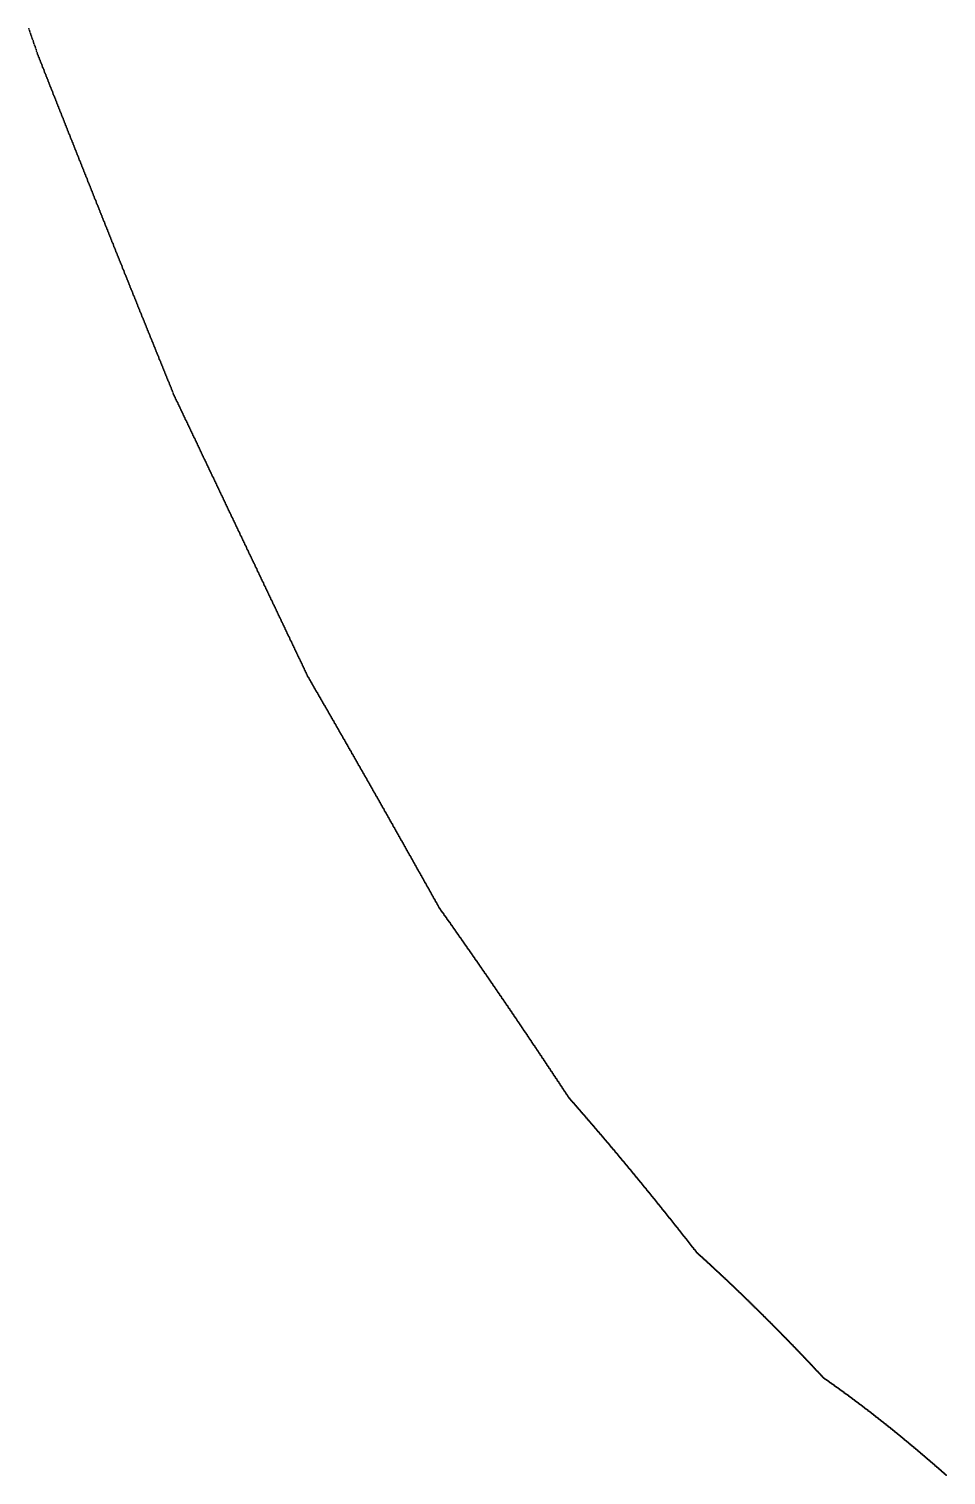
# Model space of a CAD drawing. Header units: metres. Extents: x 0 to 360, y 46 to 216.
# Drawn here: x 124.52 to 135, y 55.87 to 72.39 of the extents above; entities that cross this region are included whole.
import ezdxf

# ---------------------------------------------------------------- set-up
doc = ezdxf.new("R2010")
doc.units = ezdxf.units.M

msp = doc.modelspace()

# ---------------------------------------------------------------- linework, layer by layer
for p in [(124.522, 72.389), (124.528, 72.373), (124.534, 72.356), (124.539, 72.339), (124.545, 72.322), (124.551, 72.306), (124.557, 72.289), (124.563, 72.272), (124.569, 72.255), (124.574, 72.239), (124.58, 72.222), (124.586, 72.205), (124.592, 72.188), (124.598, 72.172), (124.604, 72.155), (124.609, 72.134), (124.615, 72.117), (124.621, 72.102), (124.627, 72.087), (124.633, 72.072), (124.638, 72.058), (124.644, 72.043), (124.65, 72.028), (124.656, 72.013), (124.662, 71.999), (124.668, 71.984), (124.673, 71.969), (124.679, 71.954), (124.685, 71.94), (124.691, 71.925), (124.697, 71.91), (124.702, 71.895), (124.708, 71.881), (124.714, 71.866), (124.72, 71.851), (124.726, 71.836), (124.732, 71.822), (124.737, 71.807), (124.743, 71.792), (124.749, 71.777), (124.755, 71.763), (124.761, 71.748), (124.766, 71.733), (124.772, 71.719), (124.778, 71.704), (124.784, 71.689), (124.79, 71.674), (124.796, 71.66), (124.801, 71.645), (124.807, 71.63), (124.813, 71.615), (124.819, 71.601), (124.825, 71.586), (124.831, 71.571), (124.836, 71.557), (124.842, 71.542), (124.848, 71.527), (124.854, 71.512), (124.86, 71.498), (124.865, 71.483), (124.871, 71.468), (124.877, 71.454), (124.883, 71.439), (124.889, 71.424), (124.895, 71.41), (124.9, 71.395), (124.906, 71.38), (124.912, 71.365), (124.918, 71.351), (124.924, 71.336), (124.929, 71.321), (124.935, 71.307), (124.941, 71.292), (124.947, 71.277), (124.953, 71.263), (124.959, 71.248), (124.964, 71.233), (124.97, 71.219), (124.976, 71.204), (124.982, 71.189), (124.988, 71.175), (124.994, 71.16), (124.999, 71.145), (125.005, 71.131), (125.011, 71.116), (125.017, 71.101), (125.023, 71.087), (125.028, 71.072), (125.034, 71.057), (125.04, 71.043), (125.046, 71.028), (125.052, 71.013), (125.058, 70.999), (125.063, 70.984), (125.069, 70.969), (125.075, 70.955), (125.081, 70.94), (125.087, 70.925), (125.092, 70.911), (125.098, 70.896), (125.104, 70.882), (125.11, 70.867), (125.116, 70.852), (125.122, 70.838), (125.127, 70.823), (125.133, 70.808), (125.139, 70.794), (125.145, 70.779), (125.151, 70.764), (125.157, 70.75), (125.162, 70.735), (125.168, 70.721), (125.174, 70.706), (125.18, 70.691), (125.186, 70.677), (125.191, 70.662), (125.197, 70.648), (125.203, 70.633), (125.209, 70.618), (125.215, 70.604), (125.221, 70.589), (125.226, 70.574), (125.232, 70.56), (125.238, 70.545), (125.244, 70.531), (125.25, 70.516), (125.255, 70.501), (125.261, 70.487), (125.267, 70.472), (125.273, 70.458), (125.279, 70.443), (125.285, 70.429), (125.29, 70.414), (125.296, 70.399), (125.302, 70.385), (125.308, 70.37), (125.314, 70.356), (125.32, 70.341), (125.325, 70.326), (125.331, 70.312), (125.337, 70.297), (125.343, 70.283), (125.349, 70.268), (125.354, 70.254), (125.36, 70.239), (125.366, 70.224), (125.372, 70.21), (125.378, 70.195), (125.384, 70.181), (125.389, 70.166), (125.395, 70.152), (125.401, 70.137), (125.407, 70.123), (125.413, 70.108), (125.419, 70.093), (125.424, 70.079), (125.43, 70.064), (125.436, 70.05), (125.442, 70.035), (125.448, 70.021), (125.453, 70.006), (125.459, 69.992), (125.465, 69.977), (125.471, 69.963), (125.477, 69.948), (125.483, 69.934), (125.488, 69.919), (125.494, 69.904), (125.5, 69.89), (125.506, 69.875), (125.512, 69.861), (125.517, 69.846), (125.523, 69.832), (125.529, 69.817), (125.535, 69.803), (125.541, 69.788), (125.547, 69.774), (125.552, 69.759), (125.558, 69.745), (125.564, 69.73), (125.57, 69.716), (125.576, 69.701), (125.582, 69.687), (125.587, 69.672), (125.593, 69.658), (125.599, 69.643), (125.605, 69.629), (125.611, 69.614), (125.616, 69.6), (125.622, 69.585), (125.628, 69.571), (125.634, 69.556), (125.64, 69.542), (125.646, 69.527), (125.651, 69.513), (125.657, 69.499), (125.663, 69.484), (125.669, 69.47), (125.675, 69.455), (125.681, 69.441), (125.686, 69.426), (125.692, 69.412), (125.698, 69.397), (125.704, 69.383), (125.71, 69.368), (125.715, 69.354), (125.721, 69.339), (125.727, 69.325), (125.733, 69.311), (125.739, 69.296), (125.745, 69.282), (125.75, 69.267), (125.756, 69.253), (125.762, 69.238), (125.768, 69.224), (125.774, 69.209), (125.78, 69.195), (125.785, 69.181), (125.791, 69.166), (125.797, 69.152), (125.803, 69.137), (125.809, 69.123), (125.814, 69.108), (125.82, 69.094), (125.826, 69.08), (125.832, 69.065), (125.838, 69.051), (125.844, 69.036), (125.849, 69.022), (125.855, 69.008), (125.861, 68.993), (125.867, 68.979), (125.873, 68.964), (125.878, 68.95), (125.884, 68.936), (125.89, 68.921), (125.896, 68.907), (125.902, 68.892), (125.908, 68.878), (125.913, 68.864), (125.919, 68.849), (125.925, 68.835), (125.931, 68.82), (125.937, 68.806), (125.943, 68.792), (125.948, 68.777), (125.954, 68.763), (125.96, 68.749), (125.966, 68.734), (125.972, 68.72), (125.977, 68.705), (125.983, 68.691), (125.989, 68.677), (125.995, 68.662), (126.001, 68.648), (126.007, 68.634), (126.012, 68.619), (126.018, 68.605), (126.024, 68.591), (126.03, 68.576), (126.036, 68.562), (126.042, 68.548), (126.047, 68.533), (126.053, 68.519), (126.059, 68.505), (126.065, 68.49), (126.071, 68.476), (126.076, 68.462), (126.082, 68.447), (126.088, 68.433), (126.094, 68.419), (126.1, 68.404), (126.106, 68.39), (126.111, 68.376), (126.117, 68.361), (126.123, 68.347), (126.129, 68.333), (126.135, 68.318), (126.141, 68.304), (126.146, 68.29), (126.152, 68.275), (126.158, 68.261), (126.164, 68.247), (126.17, 68.23), (126.175, 68.215), (126.181, 68.203), (126.187, 68.19), (126.193, 68.178), (126.199, 68.166), (126.205, 68.154), (126.21, 68.142), (126.216, 68.129), (126.222, 68.117), (126.228, 68.105), (126.234, 68.093), (126.24, 68.08), (126.245, 68.068), (126.251, 68.056), (126.257, 68.044), (126.263, 68.032), (126.269, 68.019), (126.274, 68.007), (126.28, 67.995), (126.286, 67.983), (126.292, 67.971), (126.298, 67.958), (126.304, 67.946), (126.309, 67.934), (126.315, 67.922), (126.321, 67.909), (126.327, 67.897), (126.333, 67.885), (126.339, 67.873), (126.344, 67.861), (126.35, 67.848), (126.356, 67.836), (126.362, 67.824), (126.368, 67.812), (126.373, 67.799), (126.379, 67.787), (126.385, 67.775), (126.391, 67.763), (126.397, 67.75), (126.403, 67.738), (126.408, 67.726), (126.414, 67.714), (126.42, 67.702), (126.426, 67.689), (126.432, 67.677), (126.438, 67.665), (126.443, 67.653), (126.449, 67.64), (126.455, 67.628), (126.461, 67.616), (126.467, 67.604), (126.472, 67.592), (126.478, 67.579), (126.484, 67.567), (126.49, 67.555), (126.496, 67.543), (126.502, 67.53), (126.507, 67.518), (126.513, 67.506), (126.519, 67.494), (126.525, 67.481), (126.531, 67.469), (126.537, 67.457), (126.542, 67.445), (126.548, 67.432), (126.554, 67.42), (126.56, 67.408), (126.566, 67.396), (126.571, 67.384), (126.577, 67.371), (126.583, 67.359), (126.589, 67.347), (126.595, 67.335), (126.601, 67.322), (126.606, 67.31), (126.612, 67.298), (126.618, 67.286), (126.624, 67.273), (126.63, 67.261), (126.636, 67.249), (126.641, 67.237), (126.647, 67.224), (126.653, 67.212), (126.659, 67.2), (126.665, 67.188), (126.67, 67.175), (126.676, 67.163), (126.682, 67.151), (126.688, 67.139), (126.694, 67.127), (126.7, 67.114), (126.705, 67.102), (126.711, 67.09), (126.717, 67.078), (126.723, 67.065), (126.729, 67.053), (126.735, 67.041), (126.74, 67.029), (126.746, 67.016), (126.752, 67.004), (126.758, 66.992), (126.764, 66.98), (126.77, 66.967), (126.775, 66.955), (126.781, 66.943), (126.787, 66.931), (126.793, 66.918), (126.799, 66.906), (126.804, 66.894), (126.81, 66.882), (126.816, 66.869), (126.822, 66.857), (126.828, 66.845), (126.834, 66.833), (126.839, 66.82), (126.845, 66.808), (126.851, 66.796), (126.857, 66.784), (126.863, 66.771), (126.869, 66.759), (126.874, 66.747), (126.88, 66.735), (126.886, 66.723), (126.892, 66.71), (126.898, 66.698), (126.903, 66.686), (126.909, 66.674), (126.915, 66.661), (126.921, 66.649), (126.927, 66.637), (126.933, 66.625), (126.938, 66.612), (126.944, 66.6), (126.95, 66.588), (126.956, 66.576), (126.962, 66.563), (126.968, 66.551), (126.973, 66.539), (126.979, 66.527), (126.985, 66.514), (126.991, 66.502), (126.997, 66.49), (127.003, 66.478), (127.008, 66.465), (127.014, 66.453), (127.02, 66.441), (127.026, 66.429), (127.032, 66.416), (127.037, 66.404), (127.043, 66.392), (127.049, 66.38), (127.055, 66.367), (127.061, 66.355), (127.067, 66.343), (127.072, 66.331), (127.078, 66.318), (127.084, 66.306), (127.09, 66.294), (127.096, 66.282), (127.102, 66.269), (127.107, 66.257), (127.113, 66.245), (127.119, 66.233), (127.125, 66.221), (127.131, 66.208), (127.136, 66.196), (127.142, 66.184), (127.148, 66.172), (127.154, 66.159), (127.16, 66.147), (127.166, 66.135), (127.171, 66.123), (127.177, 66.11), (127.183, 66.098), (127.189, 66.086), (127.195, 66.074), (127.201, 66.061), (127.206, 66.049), (127.212, 66.037), (127.218, 66.025), (127.224, 66.012), (127.23, 66), (127.236, 65.988), (127.241, 65.976), (127.247, 65.963), (127.253, 65.951), (127.259, 65.939), (127.265, 65.927), (127.27, 65.915), (127.276, 65.902), (127.282, 65.89), (127.288, 65.878), (127.294, 65.866), (127.3, 65.853), (127.305, 65.841), (127.311, 65.829), (127.317, 65.817), (127.323, 65.804), (127.329, 65.792), (127.335, 65.78), (127.34, 65.768), (127.346, 65.755), (127.352, 65.743), (127.358, 65.731), (127.364, 65.719), (127.37, 65.706), (127.375, 65.694), (127.381, 65.682), (127.387, 65.67), (127.393, 65.658), (127.399, 65.645), (127.404, 65.633), (127.41, 65.621), (127.416, 65.609), (127.422, 65.596), (127.428, 65.584), (127.434, 65.572), (127.439, 65.56), (127.445, 65.547), (127.451, 65.535), (127.457, 65.523), (127.463, 65.511), (127.469, 65.499), (127.474, 65.486), (127.48, 65.474), (127.486, 65.462), (127.492, 65.45), (127.498, 65.437), (127.504, 65.425), (127.509, 65.413), (127.515, 65.401), (127.521, 65.388), (127.527, 65.376), (127.533, 65.364), (127.538, 65.352), (127.544, 65.34), (127.55, 65.327), (127.556, 65.315), (127.562, 65.303), (127.568, 65.291), (127.573, 65.278), (127.579, 65.266), (127.585, 65.254), (127.591, 65.242), (127.597, 65.23), (127.603, 65.217), (127.608, 65.205), (127.614, 65.193), (127.62, 65.181), (127.626, 65.168), (127.632, 65.156), (127.638, 65.144), (127.643, 65.132), (127.649, 65.12), (127.655, 65.107), (127.661, 65.095), (127.667, 65.083), (127.672, 65.071), (127.678, 65.059), (127.684, 65.046), (127.69, 65.034), (127.696, 65.022), (127.702, 65.007), (127.707, 64.996), (127.713, 64.986), (127.719, 64.976), (127.725, 64.966), (127.731, 64.956), (127.737, 64.946), (127.742, 64.936), (127.748, 64.926), (127.754, 64.916), (127.76, 64.905), (127.766, 64.895), (127.772, 64.885), (127.777, 64.875), (127.783, 64.865), (127.789, 64.855), (127.795, 64.845), (127.801, 64.835), (127.806, 64.825), (127.812, 64.815), (127.818, 64.805), (127.824, 64.795), (127.83, 64.785), (127.836, 64.774), (127.841, 64.764), (127.847, 64.754), (127.853, 64.744), (127.859, 64.734), (127.865, 64.724), (127.871, 64.714), (127.876, 64.704), (127.882, 64.694), (127.888, 64.684), (127.894, 64.673), (127.9, 64.663), (127.906, 64.653), (127.911, 64.643), (127.917, 64.633), (127.923, 64.623), (127.929, 64.613), (127.935, 64.603), (127.94, 64.593), (127.946, 64.582), (127.952, 64.572), (127.958, 64.562), (127.964, 64.552), (127.97, 64.542), (127.975, 64.532), (127.981, 64.522), (127.987, 64.512), (127.993, 64.501), (127.999, 64.491), (128.005, 64.481), (128.01, 64.471), (128.016, 64.461), (128.022, 64.451), (128.028, 64.441), (128.034, 64.43), (128.04, 64.42), (128.045, 64.41), (128.051, 64.4), (128.057, 64.39), (128.063, 64.38), (128.069, 64.369), (128.075, 64.359), (128.08, 64.349), (128.086, 64.339), (128.092, 64.329), (128.098, 64.319), (128.104, 64.309), (128.109, 64.298), (128.115, 64.288), (128.121, 64.278), (128.127, 64.268), (128.133, 64.258), (128.139, 64.247), (128.144, 64.237), (128.15, 64.227), (128.156, 64.217), (128.162, 64.207), (128.168, 64.197), (128.174, 64.186), (128.179, 64.176), (128.185, 64.166), (128.191, 64.156), (128.197, 64.146), (128.203, 64.135), (128.209, 64.125), (128.214, 64.115), (128.22, 64.105), (128.226, 64.095), (128.232, 64.084), (128.238, 64.074), (128.244, 64.064), (128.249, 64.054), (128.255, 64.044), (128.261, 64.033), (128.267, 64.023), (128.273, 64.013), (128.278, 64.003), (128.284, 63.992), (128.29, 63.982), (128.296, 63.972), (128.302, 63.962), (128.308, 63.952), (128.313, 63.941), (128.319, 63.931), (128.325, 63.921), (128.331, 63.911), (128.337, 63.9), (128.343, 63.89), (128.348, 63.88), (128.354, 63.87), (128.36, 63.86), (128.366, 63.849), (128.372, 63.839), (128.378, 63.829), (128.383, 63.819), (128.389, 63.808), (128.395, 63.798), (128.401, 63.788), (128.407, 63.778), (128.413, 63.767), (128.418, 63.757), (128.424, 63.747), (128.43, 63.737), (128.436, 63.726), (128.442, 63.716), (128.448, 63.706), (128.453, 63.696), (128.459, 63.685), (128.465, 63.675), (128.471, 63.665), (128.477, 63.654), (128.482, 63.644), (128.488, 63.634), (128.494, 63.624), (128.5, 63.613), (128.506, 63.603), (128.512, 63.593), (128.517, 63.583), (128.523, 63.572), (128.529, 63.562), (128.535, 63.552), (128.541, 63.541), (128.547, 63.531), (128.552, 63.521), (128.558, 63.511), (128.564, 63.5), (128.57, 63.49), (128.576, 63.48), (128.582, 63.469), (128.587, 63.459), (128.593, 63.449), (128.599, 63.439), (128.605, 63.428), (128.611, 63.418), (128.617, 63.408), (128.622, 63.397), (128.628, 63.387), (128.634, 63.377), (128.64, 63.366), (128.646, 63.356), (128.652, 63.346), (128.657, 63.336), (128.663, 63.325), (128.669, 63.315), (128.675, 63.305), (128.681, 63.294), (128.686, 63.284), (128.692, 63.274), (128.698, 63.263), (128.704, 63.253), (128.71, 63.243), (128.716, 63.232), (128.721, 63.222), (128.727, 63.212), (128.733, 63.201), (128.739, 63.191), (128.745, 63.181), (128.751, 63.17), (128.756, 63.16), (128.762, 63.15), (128.768, 63.139), (128.774, 63.129), (128.78, 63.119), (128.786, 63.108), (128.791, 63.098), (128.797, 63.088), (128.803, 63.077), (128.809, 63.067), (128.815, 63.057), (128.821, 63.046), (128.826, 63.036), (128.832, 63.026), (128.838, 63.015), (128.844, 63.005), (128.85, 62.995), (128.856, 62.984), (128.861, 62.974), (128.867, 62.964), (128.873, 62.953), (128.879, 62.943), (128.885, 62.933), (128.891, 62.922), (128.896, 62.912), (128.902, 62.902), (128.908, 62.891), (128.914, 62.881), (128.92, 62.87), (128.925, 62.86), (128.931, 62.85), (128.937, 62.839), (128.943, 62.829), (128.949, 62.819), (128.955, 62.808), (128.96, 62.798), (128.966, 62.788), (128.972, 62.777), (128.978, 62.767), (128.984, 62.756), (128.99, 62.746), (128.995, 62.736), (129.001, 62.725), (129.007, 62.715), (129.013, 62.705), (129.019, 62.694), (129.025, 62.684), (129.03, 62.673), (129.036, 62.663), (129.042, 62.653), (129.048, 62.642), (129.054, 62.632), (129.06, 62.622), (129.065, 62.611), (129.071, 62.601), (129.077, 62.59), (129.083, 62.58), (129.089, 62.57), (129.095, 62.559), (129.1, 62.549), (129.106, 62.538), (129.112, 62.528), (129.118, 62.518), (129.124, 62.507), (129.13, 62.497), (129.135, 62.486), (129.141, 62.476), (129.147, 62.466), (129.153, 62.455), (129.159, 62.445), (129.164, 62.434), (129.17, 62.424), (129.176, 62.414), (129.182, 62.403), (129.188, 62.393), (129.194, 62.382), (129.199, 62.372), (129.205, 62.36), (129.211, 62.351), (129.217, 62.342), (129.223, 62.334), (129.229, 62.326), (129.234, 62.318), (129.24, 62.31), (129.246, 62.301), (129.252, 62.293), (129.258, 62.285), (129.264, 62.277), (129.269, 62.268), (129.275, 62.26), (129.281, 62.252), (129.287, 62.244), (129.293, 62.236), (129.299, 62.227), (129.304, 62.219), (129.31, 62.211), (129.316, 62.203), (129.322, 62.194), (129.328, 62.186), (129.334, 62.178), (129.339, 62.17), (129.345, 62.161), (129.351, 62.153), (129.357, 62.145), (129.363, 62.136), (129.369, 62.128), (129.374, 62.12), (129.38, 62.112), (129.386, 62.103), (129.392, 62.095), (129.398, 62.087), (129.404, 62.078), (129.409, 62.07), (129.415, 62.062), (129.421, 62.054), (129.427, 62.045), (129.433, 62.037), (129.439, 62.029), (129.444, 62.02), (129.45, 62.012), (129.456, 62.004), (129.462, 61.995), (129.468, 61.987), (129.474, 61.979), (129.479, 61.97), (129.485, 61.962), (129.491, 61.954), (129.497, 61.945), (129.503, 61.937), (129.508, 61.929), (129.514, 61.92), (129.52, 61.912), (129.526, 61.904), (129.532, 61.895), (129.538, 61.887), (129.543, 61.878), (129.549, 61.87), (129.555, 61.862), (129.561, 61.853), (129.567, 61.845), (129.573, 61.837), (129.578, 61.828), (129.584, 61.82), (129.59, 61.811), (129.596, 61.803), (129.602, 61.795), (129.608, 61.786), (129.613, 61.778), (129.619, 61.769), (129.625, 61.761), (129.631, 61.753), (129.637, 61.744), (129.643, 61.736), (129.648, 61.727), (129.654, 61.719), (129.66, 61.711), (129.666, 61.702), (129.672, 61.694), (129.678, 61.685), (129.683, 61.677), (129.689, 61.668), (129.695, 61.66), (129.701, 61.652), (129.707, 61.643), (129.713, 61.635), (129.718, 61.626), (129.724, 61.618), (129.73, 61.609), (129.736, 61.601), (129.742, 61.592), (129.748, 61.584), (129.753, 61.575), (129.759, 61.567), (129.765, 61.559), (129.771, 61.55), (129.777, 61.542), (129.783, 61.533), (129.788, 61.525), (129.794, 61.516), (129.8, 61.508), (129.806, 61.499), (129.812, 61.491), (129.818, 61.482), (129.823, 61.474), (129.829, 61.465), (129.835, 61.457), (129.841, 61.448), (129.847, 61.44), (129.853, 61.431), (129.858, 61.423), (129.864, 61.414), (129.87, 61.406), (129.876, 61.397), (129.882, 61.389), (129.888, 61.38), (129.893, 61.372), (129.899, 61.363), (129.905, 61.355), (129.911, 61.346), (129.917, 61.337), (129.923, 61.329), (129.928, 61.32), (129.934, 61.312), (129.94, 61.303), (129.946, 61.295), (129.952, 61.286), (129.958, 61.278), (129.963, 61.269), (129.969, 61.261), (129.975, 61.252), (129.981, 61.243), (129.987, 61.235), (129.993, 61.226), (129.998, 61.218), (130.004, 61.209), (130.01, 61.201), (130.016, 61.192), (130.022, 61.183), (130.028, 61.175), (130.033, 61.166), (130.039, 61.158), (130.045, 61.149), (130.051, 61.14), (130.057, 61.132), (130.063, 61.123), (130.068, 61.115), (130.074, 61.106), (130.08, 61.097), (130.086, 61.089), (130.092, 61.08), (130.098, 61.072), (130.103, 61.063), (130.109, 61.054), (130.115, 61.046), (130.121, 61.037), (130.127, 61.029), (130.133, 61.02), (130.138, 61.011), (130.144, 61.003), (130.15, 60.994), (130.156, 60.985), (130.162, 60.977), (130.168, 60.968), (130.173, 60.959), (130.179, 60.951), (130.185, 60.942), (130.191, 60.934), (130.197, 60.925), (130.203, 60.916), (130.208, 60.908), (130.214, 60.899), (130.22, 60.89), (130.226, 60.882), (130.232, 60.873), (130.238, 60.864), (130.243, 60.856), (130.249, 60.847), (130.255, 60.838), (130.261, 60.83), (130.267, 60.821), (130.273, 60.812), (130.278, 60.803), (130.284, 60.795), (130.29, 60.786), (130.296, 60.777), (130.302, 60.769), (130.308, 60.76), (130.313, 60.751), (130.319, 60.743), (130.325, 60.734), (130.331, 60.725), (130.337, 60.716), (130.343, 60.708), (130.348, 60.699), (130.354, 60.69), (130.36, 60.682), (130.366, 60.673), (130.372, 60.664), (130.378, 60.655), (130.383, 60.647), (130.389, 60.638), (130.395, 60.629), (130.401, 60.621), (130.407, 60.612), (130.413, 60.603), (130.418, 60.594), (130.424, 60.586), (130.43, 60.577), (130.436, 60.568), (130.442, 60.559), (130.448, 60.551), (130.453, 60.542), (130.459, 60.533), (130.465, 60.524), (130.471, 60.516), (130.477, 60.507), (130.483, 60.498), (130.488, 60.489), (130.494, 60.481), (130.5, 60.472), (130.506, 60.463), (130.512, 60.454), (130.518, 60.445), (130.523, 60.437), (130.529, 60.428), (130.535, 60.419), (130.541, 60.41), (130.547, 60.402), (130.553, 60.393), (130.558, 60.384), (130.564, 60.375), (130.57, 60.366), (130.576, 60.358), (130.582, 60.349), (130.588, 60.34), (130.593, 60.331), (130.599, 60.322), (130.605, 60.314), (130.611, 60.305), (130.617, 60.296), (130.623, 60.287), (130.628, 60.278), (130.634, 60.27), (130.64, 60.261), (130.646, 60.252), (130.652, 60.243), (130.658, 60.234), (130.663, 60.225), (130.669, 60.217), (130.675, 60.208), (130.681, 60.199), (130.687, 60.189), (130.693, 60.181), (130.698, 60.175), (130.704, 60.168), (130.71, 60.161), (130.716, 60.155), (130.722, 60.148), (130.728, 60.142), (130.733, 60.135), (130.739, 60.128), (130.745, 60.122), (130.751, 60.115), (130.757, 60.108), (130.763, 60.102), (130.768, 60.095), (130.774, 60.088), (130.78, 60.082), (130.786, 60.075), (130.792, 60.068), (130.798, 60.062), (130.803, 60.055), (130.809, 60.048), (130.815, 60.042), (130.821, 60.035), (130.827, 60.028), (130.833, 60.021), (130.838, 60.015), (130.844, 60.008), (130.85, 60.001), (130.856, 59.995), (130.862, 59.988), (130.868, 59.981), (130.873, 59.974), (130.879, 59.968), (130.885, 59.961), (130.891, 59.954), (130.897, 59.947), (130.903, 59.941), (130.908, 59.934), (130.914, 59.927), (130.92, 59.92), (130.926, 59.914), (130.932, 59.907), (130.938, 59.9), (130.943, 59.893), (130.949, 59.887), (130.955, 59.88), (130.961, 59.873), (130.967, 59.866), (130.973, 59.859), (130.978, 59.853), (130.984, 59.846), (130.99, 59.839), (130.996, 59.832), (131.002, 59.825), (131.008, 59.819), (131.013, 59.812), (131.019, 59.805), (131.025, 59.798), (131.031, 59.791), (131.037, 59.784), (131.043, 59.778), (131.048, 59.771), (131.054, 59.764), (131.06, 59.757), (131.066, 59.75), (131.072, 59.743), (131.078, 59.736), (131.083, 59.73), (131.089, 59.723), (131.095, 59.716), (131.101, 59.709), (131.107, 59.702), (131.113, 59.695), (131.118, 59.688), (131.124, 59.681), (131.13, 59.675), (131.136, 59.668), (131.142, 59.661), (131.148, 59.654), (131.153, 59.647), (131.159, 59.64), (131.165, 59.633), (131.171, 59.626), (131.177, 59.619), (131.183, 59.612), (131.188, 59.605), (131.194, 59.598), (131.2, 59.592), (131.206, 59.585), (131.212, 59.578), (131.218, 59.571), (131.223, 59.564), (131.229, 59.557), (131.235, 59.55), (131.241, 59.543), (131.247, 59.536), (131.253, 59.529), (131.259, 59.522), (131.264, 59.515), (131.27, 59.508), (131.276, 59.501), (131.282, 59.494), (131.288, 59.487), (131.294, 59.48), (131.299, 59.473), (131.305, 59.466), (131.311, 59.459), (131.317, 59.452), (131.323, 59.445), (131.329, 59.438), (131.334, 59.431), (131.34, 59.424), (131.346, 59.417), (131.352, 59.41), (131.358, 59.403), (131.364, 59.396), (131.369, 59.389), (131.375, 59.382), (131.381, 59.375), (131.387, 59.368), (131.393, 59.361), (131.399, 59.354), (131.404, 59.347), (131.41, 59.34), (131.416, 59.333), (131.422, 59.325), (131.428, 59.318), (131.434, 59.311), (131.439, 59.304), (131.445, 59.297), (131.451, 59.29), (131.457, 59.283), (131.463, 59.276), (131.469, 59.269), (131.474, 59.262), (131.48, 59.255), (131.486, 59.248), (131.492, 59.24), (131.498, 59.233), (131.504, 59.226), (131.509, 59.219), (131.515, 59.212), (131.521, 59.205), (131.527, 59.198), (131.533, 59.191), (131.539, 59.183), (131.545, 59.176), (131.55, 59.169), (131.556, 59.162), (131.562, 59.155), (131.568, 59.148), (131.574, 59.141), (131.58, 59.133), (131.585, 59.126), (131.591, 59.119), (131.597, 59.112), (131.603, 59.105), (131.609, 59.098), (131.615, 59.09), (131.62, 59.083), (131.626, 59.076), (131.632, 59.069), (131.638, 59.062), (131.644, 59.054), (131.65, 59.047), (131.655, 59.04), (131.661, 59.033), (131.667, 59.026), (131.673, 59.018), (131.679, 59.011), (131.685, 59.004), (131.69, 58.997), (131.696, 58.99), (131.702, 58.982), (131.708, 58.975), (131.714, 58.968), (131.72, 58.961), (131.725, 58.953), (131.731, 58.946), (131.737, 58.939), (131.743, 58.932), (131.749, 58.924), (131.755, 58.917), (131.76, 58.91), (131.766, 58.903), (131.772, 58.895), (131.778, 58.888), (131.784, 58.881), (131.79, 58.874), (131.796, 58.866), (131.801, 58.859), (131.807, 58.852), (131.813, 58.845), (131.819, 58.837), (131.825, 58.83), (131.831, 58.823), (131.836, 58.815), (131.842, 58.808), (131.848, 58.801), (131.854, 58.793), (131.86, 58.786), (131.866, 58.779), (131.871, 58.772), (131.877, 58.764), (131.883, 58.757), (131.889, 58.75), (131.895, 58.742), (131.901, 58.735), (131.906, 58.728), (131.912, 58.72), (131.918, 58.713), (131.924, 58.706), (131.93, 58.698), (131.936, 58.691), (131.941, 58.684), (131.947, 58.676), (131.953, 58.669), (131.959, 58.661), (131.965, 58.654), (131.971, 58.647), (131.976, 58.639), (131.982, 58.632), (131.988, 58.625), (131.994, 58.617), (132, 58.61), (132.006, 58.602), (132.011, 58.595), (132.017, 58.588), (132.023, 58.58), (132.029, 58.573), (132.035, 58.566), (132.041, 58.558), (132.047, 58.551), (132.052, 58.543), (132.058, 58.536), (132.064, 58.528), (132.07, 58.521), (132.076, 58.514), (132.082, 58.506), (132.087, 58.499), (132.093, 58.491), (132.099, 58.484), (132.105, 58.476), (132.111, 58.469), (132.117, 58.462), (132.122, 58.454), (132.128, 58.447), (132.134, 58.439), (132.14, 58.432), (132.146, 58.424), (132.152, 58.416), (132.157, 58.41), (132.163, 58.405), (132.169, 58.4), (132.175, 58.395), (132.181, 58.389), (132.187, 58.384), (132.192, 58.379), (132.198, 58.374), (132.204, 58.368), (132.21, 58.363), (132.216, 58.358), (132.222, 58.352), (132.228, 58.347), (132.233, 58.342), (132.239, 58.336), (132.245, 58.331), (132.251, 58.326), (132.257, 58.321), (132.263, 58.315), (132.268, 58.31), (132.274, 58.305), (132.28, 58.299), (132.286, 58.294), (132.292, 58.288), (132.298, 58.283), (132.303, 58.278), (132.309, 58.272), (132.315, 58.267), (132.321, 58.262), (132.327, 58.256), (132.333, 58.251), (132.338, 58.245), (132.344, 58.24), (132.35, 58.235), (132.356, 58.229), (132.362, 58.224), (132.368, 58.218), (132.373, 58.213), (132.379, 58.208), (132.385, 58.202), (132.391, 58.197), (132.397, 58.191), (132.403, 58.186), (132.409, 58.18), (132.414, 58.175), (132.42, 58.17), (132.426, 58.164), (132.432, 58.159), (132.438, 58.153), (132.444, 58.148), (132.449, 58.142), (132.455, 58.137), (132.461, 58.131), (132.467, 58.126), (132.473, 58.12), (132.479, 58.115), (132.484, 58.109), (132.49, 58.104), (132.496, 58.098), (132.502, 58.093), (132.508, 58.087), (132.514, 58.082), (132.519, 58.076), (132.525, 58.071), (132.531, 58.065), (132.537, 58.06), (132.543, 58.054), (132.549, 58.049), (132.555, 58.043), (132.56, 58.038), (132.566, 58.032), (132.572, 58.026), (132.578, 58.021), (132.584, 58.015), (132.59, 58.01), (132.595, 58.004), (132.601, 57.999), (132.607, 57.993), (132.613, 57.987), (132.619, 57.982), (132.625, 57.976), (132.63, 57.971), (132.636, 57.965), (132.642, 57.959), (132.648, 57.954), (132.654, 57.948), (132.66, 57.943), (132.665, 57.937), (132.671, 57.931), (132.677, 57.926), (132.683, 57.92), (132.689, 57.914), (132.695, 57.909), (132.701, 57.903), (132.706, 57.897), (132.712, 57.892), (132.718, 57.886), (132.724, 57.88), (132.73, 57.875), (132.736, 57.869), (132.741, 57.863), (132.747, 57.858), (132.753, 57.852), (132.759, 57.846), (132.765, 57.841), (132.771, 57.835), (132.776, 57.829), (132.782, 57.823), (132.788, 57.818), (132.794, 57.812), (132.8, 57.806), (132.806, 57.801), (132.811, 57.795), (132.817, 57.789), (132.823, 57.783), (132.829, 57.778), (132.835, 57.772), (132.841, 57.766), (132.847, 57.76), (132.852, 57.755), (132.858, 57.749), (132.864, 57.743), (132.87, 57.737), (132.876, 57.732), (132.882, 57.726), (132.887, 57.72), (132.893, 57.714), (132.899, 57.708), (132.905, 57.703), (132.911, 57.697), (132.917, 57.691), (132.922, 57.685), (132.928, 57.679), (132.934, 57.674), (132.94, 57.668), (132.946, 57.662), (132.952, 57.656), (132.958, 57.65), (132.963, 57.644), (132.969, 57.639), (132.975, 57.633), (132.981, 57.627), (132.987, 57.621), (132.993, 57.615), (132.998, 57.609), (133.004, 57.603), (133.01, 57.598), (133.016, 57.592), (133.022, 57.586), (133.028, 57.58), (133.033, 57.574), (133.039, 57.568), (133.045, 57.562), (133.051, 57.556), (133.057, 57.551), (133.063, 57.545), (133.068, 57.539), (133.074, 57.533), (133.08, 57.527), (133.086, 57.521), (133.092, 57.515), (133.098, 57.509), (133.104, 57.503), (133.109, 57.497), (133.115, 57.491), (133.121, 57.485), (133.127, 57.479), (133.133, 57.474), (133.139, 57.468), (133.144, 57.462), (133.15, 57.456), (133.156, 57.45), (133.162, 57.444), (133.168, 57.438), (133.174, 57.432), (133.179, 57.426), (133.185, 57.42), (133.191, 57.414), (133.197, 57.408), (133.203, 57.402), (133.209, 57.396), (133.215, 57.39), (133.22, 57.384), (133.226, 57.378), (133.232, 57.372), (133.238, 57.366), (133.244, 57.36), (133.25, 57.354), (133.255, 57.348), (133.261, 57.342), (133.267, 57.336), (133.273, 57.33), (133.279, 57.324), (133.285, 57.317), (133.29, 57.311), (133.296, 57.305), (133.302, 57.299), (133.308, 57.293), (133.314, 57.287), (133.32, 57.281), (133.326, 57.275), (133.331, 57.269), (133.337, 57.263), (133.343, 57.257), (133.349, 57.251), (133.355, 57.245), (133.361, 57.238), (133.366, 57.232), (133.372, 57.226), (133.378, 57.22), (133.384, 57.214), (133.39, 57.208), (133.396, 57.202), (133.401, 57.196), (133.407, 57.19), (133.413, 57.183), (133.419, 57.177), (133.425, 57.171), (133.431, 57.165), (133.437, 57.159), (133.442, 57.153), (133.448, 57.147), (133.454, 57.14), (133.46, 57.134), (133.466, 57.128), (133.472, 57.122), (133.477, 57.116), (133.483, 57.11), (133.489, 57.103), (133.495, 57.097), (133.501, 57.091), (133.507, 57.085), (133.512, 57.079), (133.518, 57.072), (133.524, 57.066), (133.53, 57.06), (133.536, 57.054), (133.542, 57.048), (133.548, 57.041), (133.553, 57.035), (133.559, 57.029), (133.565, 57.023), (133.571, 57.016), (133.577, 57.01), (133.583, 57.004), (133.588, 56.998), (133.594, 56.991), (133.6, 56.985), (133.606, 56.98), (133.612, 56.976), (133.618, 56.972), (133.623, 56.968), (133.629, 56.964), (133.635, 56.96), (133.641, 56.956), (133.647, 56.952), (133.653, 56.947), (133.659, 56.943), (133.664, 56.939), (133.67, 56.935), (133.676, 56.931), (133.682, 56.927), (133.688, 56.923), (133.694, 56.918), (133.699, 56.914), (133.705, 56.91), (133.711, 56.906), (133.717, 56.902), (133.723, 56.898), (133.729, 56.893), (133.735, 56.889), (133.74, 56.885), (133.746, 56.881), (133.752, 56.877), (133.758, 56.873), (133.764, 56.868), (133.77, 56.864), (133.775, 56.86), (133.781, 56.856), (133.787, 56.851), (133.793, 56.847), (133.799, 56.843), (133.805, 56.839), (133.81, 56.834), (133.816, 56.83), (133.822, 56.826), (133.828, 56.822), (133.834, 56.817), (133.84, 56.813), (133.846, 56.809), (133.851, 56.805), (133.857, 56.8), (133.863, 56.796), (133.869, 56.792), (133.875, 56.787), (133.881, 56.783), (133.886, 56.779), (133.892, 56.775), (133.898, 56.77), (133.904, 56.766), (133.91, 56.762), (133.916, 56.757), (133.922, 56.753), (133.927, 56.749), (133.933, 56.744), (133.939, 56.74), (133.945, 56.735), (133.951, 56.731), (133.957, 56.727), (133.962, 56.722), (133.968, 56.718), (133.974, 56.714), (133.98, 56.709), (133.986, 56.705), (133.992, 56.7), (133.997, 56.696), (134.003, 56.692), (134.009, 56.687), (134.015, 56.683), (134.021, 56.678), (134.027, 56.674), (134.033, 56.67), (134.038, 56.665), (134.044, 56.661), (134.05, 56.656), (134.056, 56.652), (134.062, 56.647), (134.068, 56.643), (134.073, 56.638), (134.079, 56.634), (134.085, 56.63), (134.091, 56.625), (134.097, 56.621), (134.103, 56.616), (134.109, 56.612), (134.114, 56.607), (134.12, 56.603), (134.126, 56.598), (134.132, 56.594), (134.138, 56.589), (134.144, 56.585), (134.149, 56.58), (134.155, 56.576), (134.161, 56.571), (134.167, 56.566), (134.173, 56.562), (134.179, 56.557), (134.185, 56.553), (134.19, 56.548), (134.196, 56.544), (134.202, 56.539), (134.208, 56.535), (134.214, 56.53), (134.22, 56.525), (134.225, 56.521), (134.231, 56.516), (134.237, 56.512), (134.243, 56.507), (134.249, 56.503), (134.255, 56.498), (134.26, 56.493), (134.266, 56.489), (134.272, 56.484), (134.278, 56.479), (134.284, 56.475), (134.29, 56.47), (134.296, 56.466), (134.301, 56.461), (134.307, 56.456), (134.313, 56.452), (134.319, 56.447), (134.325, 56.442), (134.331, 56.438), (134.336, 56.433), (134.342, 56.428), (134.348, 56.424), (134.354, 56.419), (134.36, 56.414), (134.366, 56.41), (134.372, 56.405), (134.377, 56.4), (134.383, 56.395), (134.389, 56.391), (134.395, 56.386), (134.401, 56.381), (134.407, 56.377), (134.412, 56.372), (134.418, 56.367), (134.424, 56.362), (134.43, 56.358), (134.436, 56.353), (134.442, 56.348), (134.448, 56.343), (134.453, 56.339), (134.459, 56.334), (134.465, 56.329), (134.471, 56.324), (134.477, 56.32), (134.483, 56.315), (134.488, 56.31), (134.494, 56.305), (134.5, 56.3), (134.506, 56.296), (134.512, 56.291), (134.518, 56.286), (134.524, 56.281), (134.529, 56.276), (134.535, 56.272), (134.541, 56.267), (134.547, 56.262), (134.553, 56.257), (134.559, 56.252), (134.564, 56.247), (134.57, 56.243), (134.576, 56.238), (134.582, 56.233), (134.588, 56.228), (134.594, 56.223), (134.6, 56.218), (134.605, 56.213), (134.611, 56.209), (134.617, 56.204), (134.623, 56.199), (134.629, 56.194), (134.635, 56.189), (134.64, 56.184), (134.646, 56.179), (134.652, 56.174), (134.658, 56.169), (134.664, 56.164), (134.67, 56.16), (134.676, 56.155), (134.681, 56.15), (134.687, 56.145), (134.693, 56.14), (134.699, 56.135), (134.705, 56.13), (134.711, 56.125), (134.716, 56.12), (134.722, 56.115), (134.728, 56.11), (134.734, 56.105), (134.74, 56.1), (134.746, 56.095), (134.752, 56.09), (134.757, 56.085), (134.763, 56.08), (134.769, 56.075), (134.775, 56.07), (134.781, 56.065), (134.787, 56.06), (134.792, 56.055), (134.798, 56.05), (134.804, 56.045), (134.81, 56.04), (134.816, 56.035), (134.822, 56.03), (134.828, 56.025), (134.833, 56.02), (134.839, 56.015), (134.845, 56.01), (134.851, 56.005), (134.857, 56), (134.863, 55.995), (134.869, 55.99), (134.874, 55.985), (134.88, 55.979), (134.886, 55.974), (134.892, 55.969), (134.898, 55.964), (134.904, 55.959), (134.909, 55.954), (134.915, 55.949), (134.921, 55.944), (134.927, 55.939), (134.933, 55.934), (134.939, 55.929), (134.945, 55.923), (134.95, 55.918), (134.956, 55.913), (134.962, 55.908), (134.968, 55.903), (134.974, 55.898), (134.98, 55.893), (134.985, 55.887), (134.991, 55.882), (134.997, 55.877), (135.003, 55.872)]:
    msp.add_point(p)

doc.saveas('drawing.dxf')
